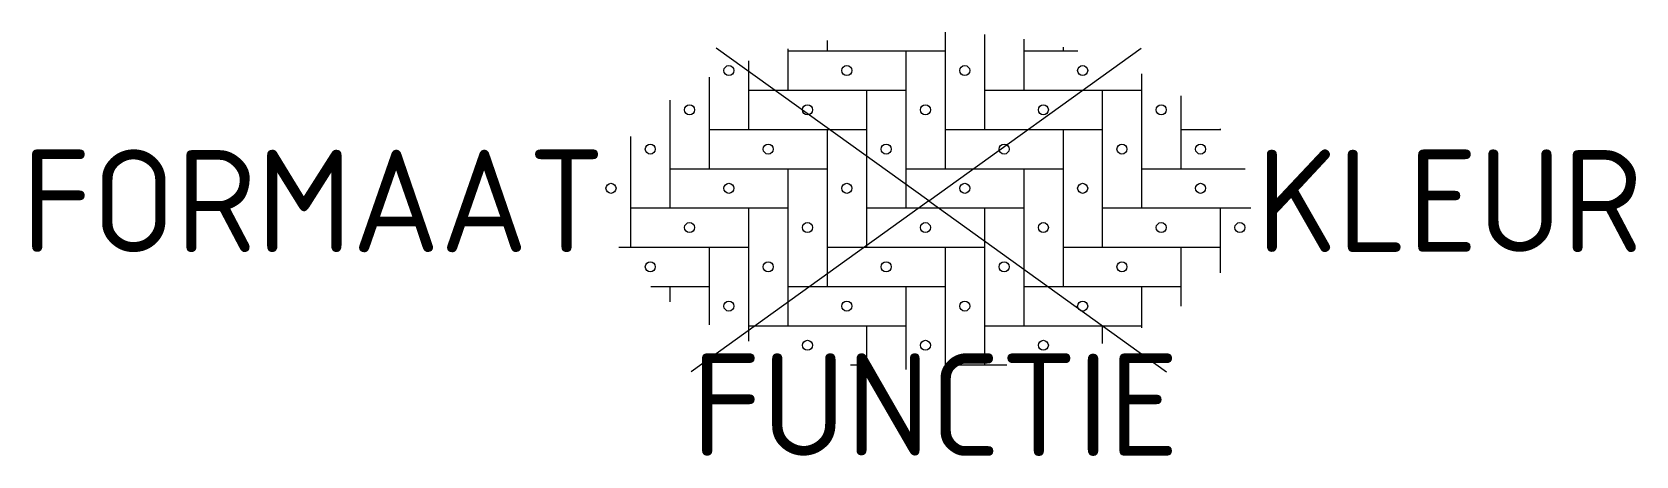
# Model space of a CAD drawing. Extents: x -15.7 to 12.4, y -4.5 to 3.
import ezdxf
from ezdxf.enums import TextEntityAlignment as Align

# ---------------------------------------------------------------- set-up
doc = ezdxf.new("R2010")
doc.units = 0
doc.styles.add('NLCS-ISO', font='NLCS-ISO.ttf')

msp = doc.modelspace()

# ---------------------------------------------------------------- linework, layer by layer
at = {"ltscale": 0.1}
for p, q in [((-1.782, 2.822), (-1.782, 2.636)), ((0.288, 2.969), (0.288, 0.566)), ((0.978, 2.928), (0.978, 1.256)), ((1.668, 2.841), (1.668, 1.946)), ((0, 0), (-3.728, 2.684)), ((-2.472, 2.674), (-2.472, 1.946)), ((-2.472, 2.636), (0.288, 2.636)), ((-0.402, 2.636), (-0.402, -0.124)), ((0, 0), (3.728, 2.684)), ((1.668, 2.636), (2.618, 2.636)), ((2.358, 2.702), (2.358, 2.636)), ((-3.162, 2.465), (-3.162, 1.256)), ((-3.852, 2.178), (-3.852, 0.566)), ((3.738, 2.232), (3.738, -0.124)), ((-4.542, 1.773), (-4.542, -0.124)), ((-3.162, 1.946), (-0.402, 1.946)), ((-1.092, 1.946), (-1.092, -0.814)), ((0.978, 1.946), (3.738, 1.946)), ((3.048, 1.946), (3.048, -0.814)), ((4.428, 1.85), (4.428, 0.566)), ((-5.232, 1.132), (-5.232, -0.814)), ((-3.852, 1.256), (-1.092, 1.256)), ((-1.782, 1.256), (-1.782, -1.504)), ((0.288, 1.256), (3.048, 1.256)), ((2.358, 1.256), (2.358, -1.504)), ((4.428, 1.256), (5.129, 1.256)), ((5.118, 1.267), (5.118, 1.256)), ((-4.542, 0.566), (-1.782, 0.566)), ((-2.472, 0.566), (-2.472, -2.194)), ((-0.402, 0.566), (2.358, 0.566)), ((1.668, 0.566), (1.668, -2.194)), ((3.738, 0.566), (5.555, 0.566)), ((0, 0), (-4.172, -3.003)), ((-5.232, -0.124), (-2.472, -0.124)), ((-3.162, -0.124), (-3.162, -2.465)), ((-1.092, -0.124), (1.668, -0.124)), ((0, 0), (4.172, -3.003)), ((0.978, -0.124), (0.978, -2.884)), ((3.048, -0.124), (5.653, -0.124)), ((5.118, -0.124), (5.118, -1.267)), ((-5.442, -0.814), (-3.162, -0.814)), ((-3.852, -0.814), (-3.852, -2.178)), ((-1.782, -0.814), (0.978, -0.814)), ((0.288, -0.814), (0.288, -2.969)), ((2.358, -0.814), (5.118, -0.814)), ((4.428, -0.814), (4.428, -1.85)), ((-4.88, -1.504), (-3.852, -1.504)), ((-4.542, -1.504), (-4.542, -1.773)), ((-2.472, -1.504), (0.288, -1.504)), ((-0.402, -1.504), (-0.402, -2.965)), ((1.668, -1.504), (4.428, -1.504)), ((3.738, -1.504), (3.738, -2.232)), ((-3.162, -2.194), (-0.402, -2.194)), ((-1.092, -2.194), (-1.092, -2.917)), ((0.978, -2.194), (3.738, -2.194)), ((3.048, -2.194), (3.048, -2.505)), ((-1.37, -2.884), (-1.092, -2.884)), ((0.288, -2.884), (1.37, -2.884))]:
    msp.add_line(p, q, dxfattribs=at)
for centre in [(-3.507, 2.291), (-1.437, 2.291), (0.633, 2.291), (2.703, 2.291), (-4.197, 1.601), (-2.127, 1.601), (-0.057, 1.601), (2.013, 1.601), (4.083, 1.601), (-4.887, 0.911), (-2.817, 0.911), (-0.747, 0.911), (1.323, 0.911), (3.393, 0.911), (4.773, 0.911), (-5.577, 0.221), (-3.507, 0.221), (-1.437, 0.221), (0.633, 0.221), (2.703, 0.221), (4.773, 0.221), (-4.197, -0.469), (-2.127, -0.469), (-0.057, -0.469), (2.013, -0.469), (4.083, -0.469), (5.463, -0.469), (-4.887, -1.159), (-2.817, -1.159), (-0.747, -1.159), (1.323, -1.159), (3.393, -1.159), (-3.507, -1.849), (-1.437, -1.849), (0.633, -1.849), (2.703, -1.849), (-2.127, -2.539), (-0.057, -2.539), (2.013, -2.539)]:
    msp.add_circle(centre, 0.0881, dxfattribs=at)

# ---------------------------------------------------------------- texts
at = {"style": 'NLCS-ISO'}
msp.add_attdef('FORMAAT', text='DF', height=1.8, dxfattribs=at).set_placement((-5.682, 0), align=Align.MIDDLE_RIGHT)
msp.add_attdef('KLEUR', text='RD', height=1.8, dxfattribs=at).set_placement((5.753, 0), align=Align.MIDDLE_LEFT)
at = {"style": 'NLCS-ISO', "flags": 1}
msp.add_attdef('FUNCTIE', text='', height=1.8, dxfattribs=at).set_placement((0.116, -3.585), align=Align.MIDDLE_CENTER)

doc.saveas('drawing.dxf')
